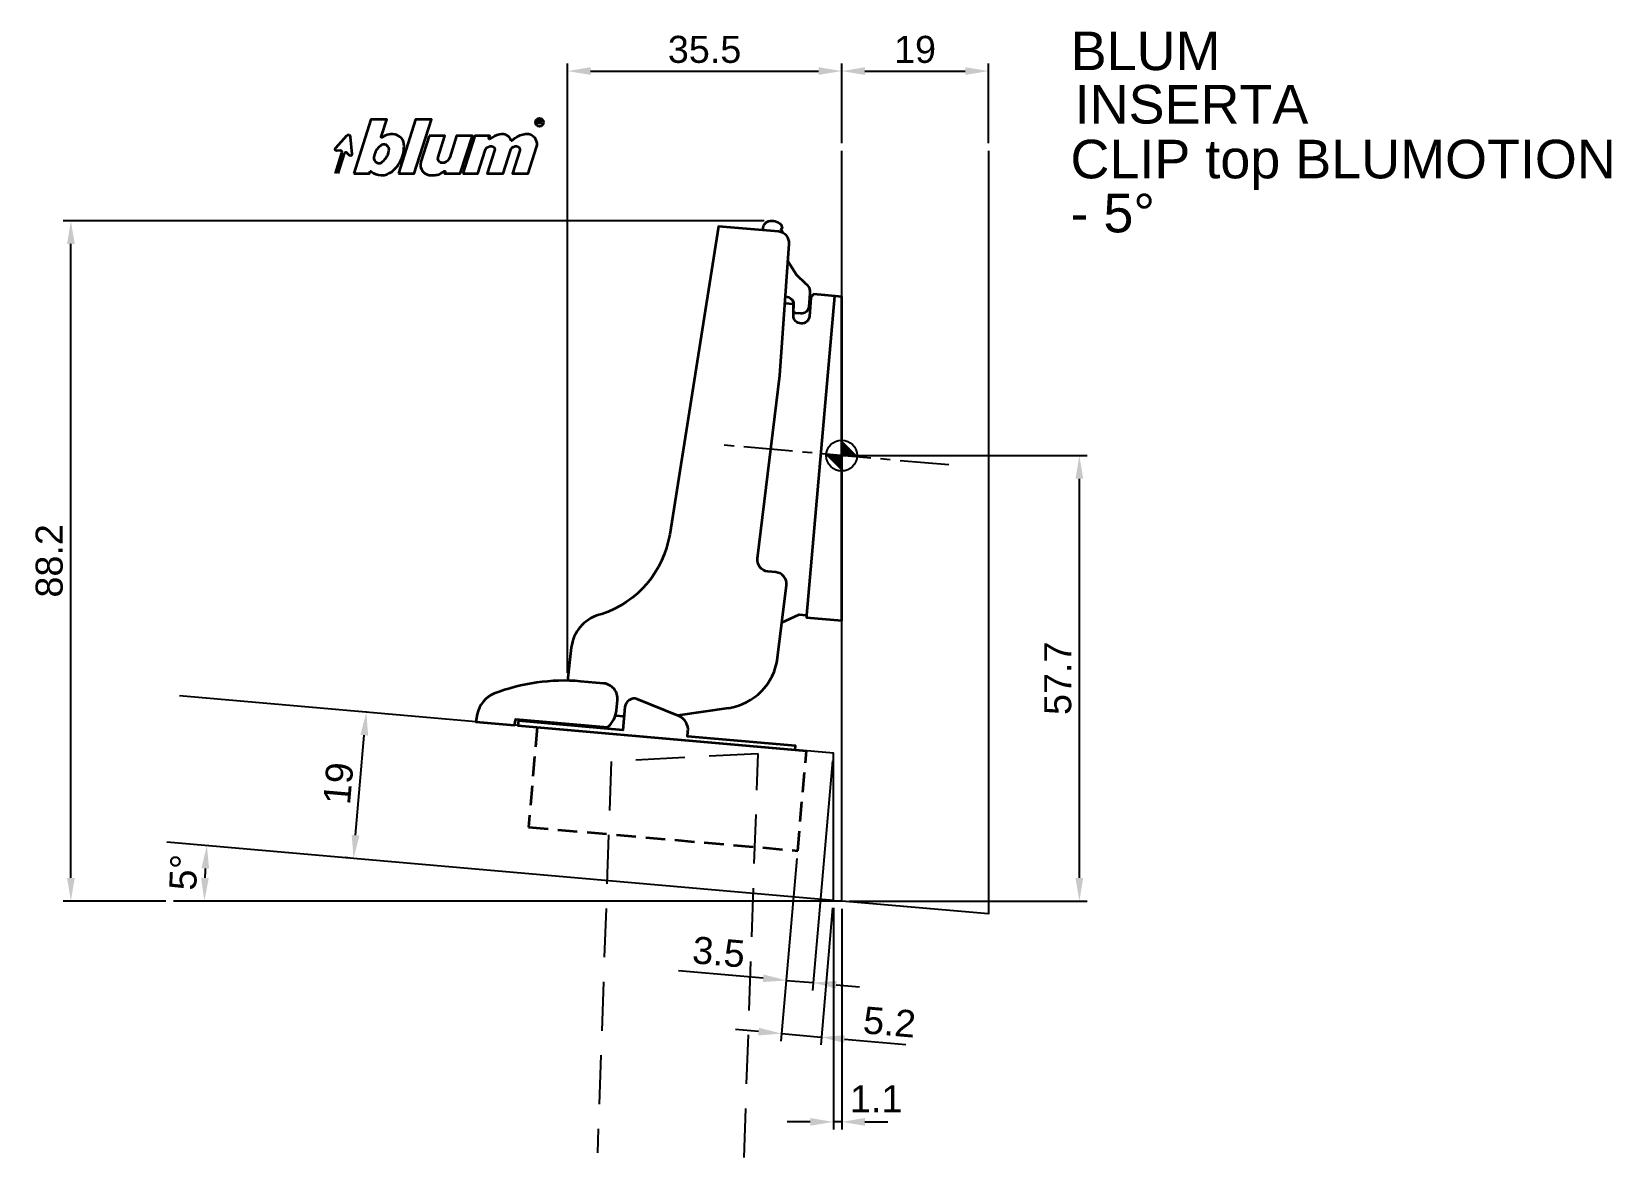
# Model space of a CAD drawing. Extents: x -105 to 100, y -91 to 55.
import ezdxf

# ---------------------------------------------------------------- set-up
doc = ezdxf.new("R2010")
doc.units = 0
doc.header["$PDMODE"] = 35
doc.header["$PDSIZE"] = 5
doc.linetypes.add('MITTE', pattern=[50.8, 31.75, -6.35, 6.35, -6.35])
doc.linetypes.add('STRICHLINIE', pattern=[19.05, 12.7, -6.35])
doc.layers.get('Defpoints').update_dxf_attribs({"linetype": 'CONTINUOUS'})
doc.layers.add('1', color=2, linetype='CONTINUOUS')
doc.layers.add('5', color=1, linetype='CONTINUOUS')
doc.layers.add('6', color=3, linetype='CONTINUOUS', lineweight=35)
doc.styles.add('Beschlag', font='ARIAL.TTF')
doc.dimstyles.new('Beschlag', dxfattribs={"dimtxt": 3.5, "dimasz": 3, "dimexe": 1, "dimexo": 1, "dimgap": 1, "dimtad": 1, "dimdec": 1, "dimdsep": 46, "dimtxsty": 'Beschlag', "dimcen": 2, "dimclrd": 256, "dimclre": 256, "dimclrt": 256, "dimadec": 1, "dimazin": 2, "dimtfac": 0.71, "dimtdec": 1, "dimtix": 1, "dimtmove": 2, "dimatfit": 0, "dimfxl": 0, "dimtolj": 1, "dimlwd": -1, "dimlwe": -1, "dimarcsym": 0})

# ---------------------------------------------------------------- blocks, each defined once
blk = doc.blocks.new('NullPunkt')
at = {"layer": '5'}
for points in [[(-2, 0), (2, 0)], [(0, 2), (0, -2)]]:
    blk.add_lwpolyline(points, dxfattribs=at)
blk.add_circle((0, 0), 2, dxfattribs=at)
for points in [[(0, 0), (-2, 0), (0, 2)], [(0, 0), (2, 0), (0, -2)]]:
    blk.add_solid(points, dxfattribs=at)
blk = doc.blocks.new('*D1')
at = {"layer": '1'}
for p, q in [((-35.53, -28.17), (-35.53, 50.82)), ((-32.53, 49.82), (-3, 49.82)), ((0, 40.48), (0, 50.82))]:
    blk.add_line(p, q, dxfattribs=at)
for points in [[(-32.53, 50.32), (-32.53, 49.32), (-35.53, 49.82)], [(-3, 50.32), (-3, 49.32), (0, 49.82)]]:
    blk.add_solid(points, dxfattribs=at)
at = {"layer": 'Defpoints', "color": 0}
for p in [(0, 49.82), (0, 39.48), (-35.53, -29.17)]:
    blk.add_point(p, dxfattribs=at)
at = {"layer": '1', "insert": (-17.76, 52.61), "char_height": 3.5, "attachment_point": 5, "style": 'Beschlag'}
blk.add_mtext('\\A1;35.5', dxfattribs=at)
blk = doc.blocks.new('*D2')
at = {"layer": '1'}
for p, q in [((0, 40.48), (0, 50.82)), ((3, 49.82), (16, 49.82)), ((19, 40.48), (19, 50.82))]:
    blk.add_line(p, q, dxfattribs=at)
for points in [[(3, 50.32), (3, 49.32), (0, 49.82)], [(16, 50.32), (16, 49.32), (19, 49.82)]]:
    blk.add_solid(points, dxfattribs=at)
at = {"layer": 'Defpoints', "color": 0}
for p in [(19, 49.82), (0, 39.48), (19, 39.48)]:
    blk.add_point(p, dxfattribs=at)
at = {"layer": '1', "insert": (9.5, 52.61), "char_height": 3.5, "attachment_point": 5, "style": 'Beschlag'}
blk.add_mtext('\\A1;19', dxfattribs=at)
blk = doc.blocks.new('*D3')
at = {"layer": '1'}
for p, q in [((1, 0), (31.79, 0)), ((30.79, -54.72), (30.79, -3)), ((1, -57.72), (31.79, -57.72))]:
    blk.add_line(p, q, dxfattribs=at)
for points in [[(30.29, -3), (31.29, -3), (30.79, 0)], [(30.29, -54.72), (31.29, -54.72), (30.79, -57.72)]]:
    blk.add_solid(points, dxfattribs=at)
at = {"layer": 'Defpoints', "color": 0}
for p in [(0, 0), (30.79, 0), (0, -57.72)]:
    blk.add_point(p, dxfattribs=at)
at = {"layer": '1', "insert": (28.01, -28.86), "char_height": 3.5, "attachment_point": 5, "rotation": 90, "style": 'Beschlag'}
blk.add_mtext('\\A1;57.7', dxfattribs=at)
blk = doc.blocks.new('*D4')
at = {"layer": '1'}
for p, q in [((-1.08, -58.62), (-1.08, -87.34)), ((0, -58.72), (0, -87.34)), ((-4.08, -86.34), (-7.08, -86.34)), ((0, -86.34), (-1.08, -86.34)), ((3, -86.34), (6, -86.34))]:
    blk.add_line(p, q, dxfattribs=at)
for points in [[(-4.08, -85.84), (-4.08, -86.84), (-1.08, -86.34)], [(3, -85.84), (3, -86.84), (0, -86.34)]]:
    blk.add_solid(points, dxfattribs=at)
at = {"layer": 'Defpoints', "color": 0}
for p in [(-1.08, -57.62), (0, -57.72), (-1.08, -86.34)]:
    blk.add_point(p, dxfattribs=at)
at = {"layer": '1', "insert": (4.47, -83.34), "char_height": 3.5, "attachment_point": 5, "style": 'Beschlag'}
blk.add_mtext('\\A1;1.1', dxfattribs=at)
blk = doc.blocks.new('*D5')
at = {"layer": '1'}
for p, q in [((-10.02, 30.43), (-100.85, 30.43)), ((-99.85, -54.72), (-99.85, 27.43)), ((-87.54, -57.72), (-100.85, -57.72))]:
    blk.add_line(p, q, dxfattribs=at)
for points in [[(-100.35, 27.43), (-99.35, 27.43), (-99.85, 30.43)], [(-100.35, -54.72), (-99.35, -54.72), (-99.85, -57.72)]]:
    blk.add_solid(points, dxfattribs=at)
at = {"layer": 'Defpoints', "color": 0}
for p in [(-99.85, 30.43), (-9.02, 30.43), (-86.54, -57.72)]:
    blk.add_point(p, dxfattribs=at)
at = {"layer": '1', "insert": (-102.64, -13.64), "char_height": 3.5, "attachment_point": 5, "rotation": 90, "style": 'Beschlag'}
blk.add_mtext('\\A1;88.2', dxfattribs=at)
blk = doc.blocks.new('*D6')
at = {"layer": '1'}
blk.add_arc((0, -57.72), 82.55, 177.0824, 177.9176, dxfattribs=at)
for points in [[(-82.94, -53.48), (-81.94, -53.55), (-82.23, -50.53)], [(-81.99, -54.73), (-82.99, -54.71), (-82.55, -57.72)]]:
    blk.add_solid(points, dxfattribs=at)
at = {"layer": 'Defpoints', "color": 0}
for p in [(-87.42, -50.07), (-82.41, -52.92), (-86.54, -57.72), (-1.08, -57.62), (0, -57.72)]:
    blk.add_point(p, dxfattribs=at)
at = {"layer": '1', "insert": (-85.25, -54), "char_height": 3.5, "attachment_point": 5, "rotation": 87.5, "style": 'Beschlag'}
blk.add_mtext('\\A1;5°', dxfattribs=at)
blk = doc.blocks.new('Logo_BLUM')
at = {"layer": '6', "color": 20, "linetype": 'Continuous'}
for points in [[(2.39, 0), (4.43, 0), (4.52, 0.26, -0.512391), (4.62, 0.29, 0.357881), (7.3, 0.25, 0.116336), (8.5, 1.76, 0.127435), (8.89, 3.85, 0.227045), (8.36, 4.79, 0.273775), (6.5, 4.93), (6.04, 4.67, -0.689828), (5.94, 4.76), (6.65, 7), (4.61, 7)], [(12.15, 4.9), (11.09, 1.53, 0.527578), (12.44, -0.2, -0.003338), (13.06, -0.17, 0.131781), (13.63, 0.02), (14.12, 0.32, -0.706223), (14.22, 0.24), (14.15, 0), (16.19, 0), (17.75, 4.9), (15.7, 4.9), (14.81, 2.11, -0.253672), (14.11, 1.42, -0.127823), (13.72, 1.42, -0.447747), (13.33, 2.15), (14.2, 4.9)], [(16.53, 0), (18.44, 0), (19.39, 3, -0.282196), (20.04, 3.56, -0.141376), (20.38, 3.52, -0.3938), (20.62, 2.99), (19.67, 0), (21.72, 0), (22.67, 3, -0.282189), (23.31, 3.56, -0.141385), (23.65, 3.52, -0.393792), (23.89, 2.99), (22.94, 0), (24.99, 0), (26.07, 3.42, 0.424526), (25.18, 5.07, 0.098115), (24.64, 5.11, 0.114777), (23.24, 4.6), (22.89, 4.28, -0.522588), (22.79, 4.31, 0.36711), (21.28, 5.09, 0.102012), (20, 4.5, -0.748324), (19.89, 4.58), (20, 4.9), (18.08, 4.9)], [(5.59, 3.39, 0.16703), (4.99, 2.14, 0.322673), (5.41, 1.39, 0.260102), (5.93, 1.42, 0.211929), (6.95, 3, 0.250706), (6.73, 3.62, 0.316796), (6.01, 3.72, 0.086595)]]:
    blk.add_lwpolyline(points, format="xyb", close=True, dxfattribs=at)
blk.add_lwpolyline([(8.18, 0), (10.23, 0), (12.45, 7), (10.4, 7)], close=True, dxfattribs=at)
for points in [[(26.26, 6.4), (26.26, 6.9), (26.52, 6.9, -0.975005), (26.53, 6.67, 0.014563), (26.45, 6.67), (26.26, 6.67), (26.45, 6.67), (26.52, 6.6), (26.57, 6.53), (26.62, 6.42)], [(0, 0), (0.86, 2.7, 0.480207), (0.67, 2.98), (0.19, 2.97, -0.689229), (0.05, 3.33), (1.49, 4.95, -0.685285), (1.94, 4.79), (2.15, 2.54, -0.636083), (1.84, 2.36), (1.47, 2.68, 0.560356), (1.16, 2.59), (0.34, 0)]]:
    blk.add_lwpolyline(points, format="xyb", dxfattribs=at)
blk.add_circle((26.44, 6.65), 0.527, dxfattribs=at)
blk = doc.blocks.new('*D8')
at = {"layer": '1'}
for p, q in [((-1.17, -39.55), (-3.77, -69.3)), ((-5.79, -52.19), (-7.26, -68.99)), ((-10.16, -67.73), (-13.15, -67.47)), ((-7.17, -68), (-3.69, -68.3)), ((-0.7, -68.56), (2.29, -68.82))]:
    blk.add_line(p, q, dxfattribs=at)
for points in [[(-10.12, -67.24), (-10.21, -68.23), (-7.17, -68)], [(-0.65, -68.06), (-0.74, -69.06), (-3.69, -68.3)]]:
    blk.add_solid(points, dxfattribs=at)
at = {"layer": 'Defpoints', "color": 0}
for p in [(-1.08, -38.55), (-5.7, -51.2), (-3.69, -68.3)]:
    blk.add_point(p, dxfattribs=at)
at = {"layer": '1', "insert": (-15.93, -64.34), "char_height": 3.5, "attachment_point": 5, "rotation": 355.0015, "style": 'Beschlag'}
blk.add_mtext('\\A1;3.5', dxfattribs=at)
blk = doc.blocks.new('*D9')
at = {"layer": '1'}
for p, q in [((-5.79, -52.19), (-7.86, -75.9)), ((-1.17, -58.62), (-2.72, -76.35)), ((-10.77, -74.64), (-13.75, -74.38)), ((-7.78, -74.9), (-2.64, -75.35)), ((0.35, -75.61), (3.34, -75.87))]:
    blk.add_line(p, q, dxfattribs=at)
for points in [[(-10.72, -74.14), (-10.81, -75.14), (-7.78, -74.9)], [(0.4, -75.11), (0.31, -76.11), (-2.64, -75.35)]]:
    blk.add_solid(points, dxfattribs=at)
at = {"layer": 'Defpoints', "color": 0}
for p in [(-5.7, -51.2), (-1.08, -57.62), (-2.64, -75.35)]:
    blk.add_point(p, dxfattribs=at)
at = {"layer": '1', "insert": (6.2, -73.42), "char_height": 3.5, "attachment_point": 5, "rotation": 355.0015, "style": 'Beschlag'}
blk.add_mtext('\\A1;5.2', dxfattribs=at)
blk = doc.blocks.new('*D11')
at = {"layer": '1'}
for p, q in [((-61.49, -33.27), (-62.57, -33.17)), ((-62.97, -49.2), (-61.84, -36.25)), ((-63.67, -52.15), (-64.23, -52.1))]:
    blk.add_line(p, q, dxfattribs=at)
for points in [[(-62.34, -36.2), (-61.34, -36.29), (-61.58, -33.26)], [(-63.47, -49.16), (-62.47, -49.24), (-63.23, -52.19)]]:
    blk.add_solid(points, dxfattribs=at)
at = {"layer": 'Defpoints', "color": 0}
for p in [(-61.58, -33.26), (-60.49, -33.35), (-62.68, -52.24)]:
    blk.add_point(p, dxfattribs=at)
at = {"layer": '1', "insert": (-65.18, -42.48), "char_height": 3.5, "attachment_point": 5, "rotation": 85, "style": 'Beschlag'}
blk.add_mtext('\\A1;19', dxfattribs=at)

msp = doc.modelspace()

# ---------------------------------------------------------------- linework, layer by layer
at = {"layer": '1'}
for p, q in [((-13.15, -67.47), (-21.12, -66.78)), ((3.34, -75.87), (8.32, -76.31))]:
    msp.add_line(p, q, dxfattribs=at)
at = {"layer": '5', "linetype": 'MITTE', "ltscale": 0.2}
msp.add_line((13.89, -1.22), (-15.34, 1.35), dxfattribs=at)
at = {"layer": '5'}
for points in [[(19, 39.48), (19, -59.38), (0, -57.72), (0, 39.48)], [(-87.42, -50.07), (-1.08, -57.62), (-1.08, -38.55), (-85.76, -31.14)], [(0, -57.72), (-86.54, -57.72)]]:
    msp.add_lwpolyline(points, dxfattribs=at)
at = {"layer": '5', "linetype": 'STRICHLINIE', "ltscale": 0.5}
msp.add_lwpolyline([(-12.64, -90.94), (-10.82, -38.63), (-29.86, -39.63), (-31.64, -90.37)], dxfattribs=at)
at = {"layer": '6'}
for p, q in [((-0.92, 20.66), (-4.54, -20.69)), ((-14.66, -32.71), (-21.23, -33.68)), ((-28.18, -33.82), (-29.33, -33.72))]:
    msp.add_line(p, q, dxfattribs=at)
for points in [[(-14.66, -32.71, 0.337509), (-8.31, -26.21), (-7.15, -16.79, 0.424475), (-8.51, -15.12), (-9.55, -15.02, -0.424475), (-10.91, -13.35), (-10.91, -13.35), (-8, 10.39), (-6.8, 27.42, 0.409111), (-8.17, 29.02), (-15.96, 29.7), (-22.28, -10.21, -0.280536), (-31.09, -20.55), (-31.47, -20.65, 0.301315), (-35.03, -24.88), (-35.53, -29.17)], [(-10.21, 29.2), (-10.18, 29.5, -0.303496), (-9.49, 30.36, -0.299039), (-7.84, 29.89), (-7.69, 29.46), (-7.89, 29.29), (-7.71, 29.07), (-7.71, 28.91)], [(-6.96, 25.17), (-5.84, 23.44), (-4.67, 22.3, -0.253101), (-4.11, 20.99), (-4.26, 19.29, -0.414213), (-5.34, 18.39), (-5.97, 18.44, -0.414301), (-6.24, 18.77), (-6.18, 19.46, 0.349888), (-6.86, 20.47), (-7.28, 20.57)], [(-7.75, -21.62), (-5.49, -20.61), (-4.54, -20.69), (-4.57, -20.98), (0, -21.38), (0, 20.58), (-2.17, 20.77), (-3.63, 20.9), (-3.79, 20.76, 0.182969), (-3.98, 20.42), (-4.18, 18.06, -0.957291), (-6.26, 18.15), (-6.26, 19.62, -0.264913), (-6.26, 19.62), (-7.34, 19.71)], [(-6.02, -38.12), (-5.98, -37.62), (-19.97, -36.4), (-19.91, -35.74, 0.312987), (-21.04, -33.76), (-26.49, -31.55, 0.486363), (-28.07, -32.58), (-28.33, -35.57), (-28.33, -35.57), (-41.88, -34.38), (-41.93, -34.98), (-4.57, -38.25)]]:
    msp.add_lwpolyline(points, format="xyb", dxfattribs=at)
at = {"layer": '6', "flags": 128}
msp.add_lwpolyline([(-29.03, -31.69, 0.414214), (-30.85, -29.52), (-33.82, -29.26, 0.114125), (-45.02, -30.85, 0.262579), (-47.2, -33.51), (-47.37, -34.5), (-42.4, -34.94), (-42.19, -34.15), (-30.32, -35.19, 0.191102), (-29.16, -32.98), (-29.03, -31.69)], format="xyb", dxfattribs=at)
at = {"layer": '6', "linetype": 'STRICHLINIE', "ltscale": 0.2}
msp.add_lwpolyline([(-39.44, -35.2), (-40.57, -48.15), (-5.7, -51.2), (-4.57, -38.25)], dxfattribs=at)

# ---------------------------------------------------------------- block references
at = {"layer": '5', "rotation": 90}
msp.add_blockref('NullPunkt', (0, 0), dxfattribs=at)
at = {"layer": '6'}
msp.add_blockref('Logo_BLUM', (-65.59, 36.53), dxfattribs=at)

# ---------------------------------------------------------------- texts
at = {"layer": '1', "linetype": 'Continuous', "style": 'Beschlag'}
for s, p in [('BLUM', (29.67, 49.94)), ('CLIP top BLUMOTION', (29.64, 35.92)), ('- 5%%D', (29.64, 28.92))]:
    msp.add_text(s, height=5, dxfattribs=at).set_placement(p)
at = {"layer": '1', "insert": (30.18, 48.02), "char_height": 5, "width": 110.7908, "attachment_point": 1, "style": 'Beschlag'}
msp.add_mtext('INSERTA', dxfattribs=at)

# ---------------------------------------------------------------- dimensions: what is measured, and where the dimension line sits
at = {"layer": '1'}
for base, p1, p2, angle, picture, middle in [((0, 49.82), (-35.53, -29.17), (0, 39.48), 180, '*D1', (-17.76, 52.61)), ((19, 49.82), (0, 39.48), (19, 39.48), 180, '*D2', (9.5, 52.61)), ((-99.8538, 30.4333), (-86.5405, -57.7196), (-9.0175, 30.4333), 90, '*D5', (-102.6408, -13.6432)), ((30.79, 0), (0, -57.72), (0, 0), 90, '*D3', (28.01, -28.86)), ((-61.58, -33.26), (-62.68, -52.24), (-60.49, -33.35), 85, '*D11', (-65.18, -42.48))]:
    dim = msp.add_linear_dim(base=base, p1=p1, p2=p2, angle=angle, dimstyle='Beschlag', dxfattribs=at)
    dim.commit()
    dim.dimension.update_dxf_attribs({"geometry": picture, "text_midpoint": middle})
for base, p1, p2, angle, picture, middle in [((-3.69, -68.3), (-5.7, -51.2), (-1.08, -38.55), 355.0015, '*D8', (-15.93, -64.34)), ((-2.64, -75.35), (-5.7, -51.2), (-1.08, -57.62), 355.0015, '*D9', (6.2, -73.42)), ((-1.08, -86.34), (0, -57.72), (-1.08, -57.62), 180, '*D4', (4.47, -83.34))]:
    dim = msp.add_linear_dim(base=base, p1=p1, p2=p2, angle=angle, dimstyle='Beschlag', dxfattribs=at)
    dim.commit()
    dim.dimension.update_dxf_attribs({"geometry": picture, "text_midpoint": middle, "dimtype": 160})
dim = msp.add_angular_dim_2l(base=(-82.41, -52.92), line1=((-87.42, -50.07), (-1.08, -57.62)), line2=((0, -57.72), (-86.54, -57.72)), dimstyle='Beschlag', dxfattribs=at)
dim.commit()
dim.dimension.update_dxf_attribs({"geometry": '*D6', "text_midpoint": (-85.25, -54)})

doc.saveas('drawing.dxf')
